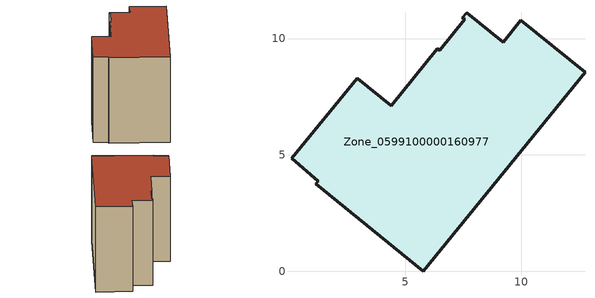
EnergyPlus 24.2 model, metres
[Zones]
Zone_0599100000160977
 floor ground (C_G): 4.42,7.11 6.39,9.56 6.49,9.49 7.58,10.83 7.46,10.89 7.64,11.12 9.21,9.85 9.97,10.79 12.73,8.56 5.78,0 1.16,3.76 1.26,3.88 0.12,4.86 2.95,8.29 z0
 wall outside (C_F): 9.97,10.79 9.21,9.85 7.64,11.12 7.46,10.89 7.58,10.83 6.49,9.49 6.39,9.56 4.42,7.11 2.95,8.29 0.12,4.86 1.26,3.88 1.16,3.76 5.78,0 12.73,8.56 9.97,10.79 z0:9.22
 roof outside (C_R): 4.42,7.11 2.95,8.29 0.12,4.86 1.26,3.88 1.16,3.76 5.78,0 12.73,8.56 9.97,10.79 9.21,9.85 7.64,11.12 7.46,10.89 7.58,10.83 6.49,9.49 6.39,9.56 z9.22
[BUILDING]
Pand.0599100000160977: North Axis=0; Terrain=City; Loads Convergence Tolerance Value=0.04; Temperature Convergence Tolerance Value=0.4; Solar Distribution=FullExterior; Maximum Number of Warmup Days=25; Minimum Number of Warmup Days=1
[Site:Location]
Rotterdam.The.Hague.AP_ZH_NLD Design_Conditions: Latitude=51.96; Longitude=4.45; Time Zone=1; Elevation=-4.5
[SITE:GROUNDTEMPERATURE:BUILDINGSURFACE]
18, 18, 18, 18, 18, 18, 18, 18, 18, 18, 18, 18
[MATERIAL] Thermal Absorptance=0.9; Solar Absorptance=0.7; Visible Absorptance=0.7
Name | Roughness | Thickness | Conductivity | Density | Specific Heat
G.TC.1946 | MediumSmooth | 0.15 | 1 | 540 | 1210
F.TC.1946 | Rough | 0.3 | 0.857143 | 1920 | 840
R.TC.1946 | MediumRough | 0.2 | 0.909091 | 1500 | 1000
[CONSTRUCTION]
C_G: G.TC.1946
C_F: F.TC.1946
C_R: R.TC.1946
[ZONE]
Zone_0599100000160977: Type=1; Multiplier=1; Ceiling Height=Autocalculate; Volume=Autocalculate; Floor Area=autocalculate; Part of Total Floor Area=Yes
[ZONEINFILTRATION:DESIGNFLOWRATE]
Infil_Zone_0599100000160977: Zone or ZoneList or Space or SpaceList=Zone_0599100000160977; Schedule=AlwaysOn; Design Flow Rate Calculation Method=Flow/Area; Flow Rate per Floor Area=0.003; Constant Term Coefficient=1; Temperature Term Coefficient=0; Velocity Term Coefficient=0; Velocity Squared Term Coefficient=0
[HVACTEMPLATE:ZONE:IDEALLOADSAIRSYSTEM]
Zone_0599100000160977: Maximum Heating Supply Air Temperature=50; Minimum Cooling Supply Air Temperature=13; Maximum Heating Supply Air Humidity Ratio=0.0156; Minimum Cooling Supply Air Humidity Ratio=0.0077; Heating Limit=NoLimit; Cooling Limit=NoLimit; Dehumidification Control Type=ConstantSensibleHeatRatio; Cooling Sensible Heat Ratio=0.7; Dehumidification Setpoint=60; Humidification Control Type=None; Humidification Setpoint=30; Outdoor Air Method=None; Outdoor Air Flow Rate per Person=0.00944; Outdoor Air Flow Rate per Zone Floor Area=0; Outdoor Air Flow Rate per Zone=0; Demand Controlled Ventilation Type=None; Outdoor Air Economizer Type=NoEconomizer; Heat Recovery Type=None; Sensible Heat Recovery Effectiveness=0.7; Latent Heat Recovery Effectiveness=0.65
[ZONECONTROL:THERMOSTAT]
ThermostatControl_Zone_0599100000160977: Zone or ZoneList=Zone_0599100000160977; Control Type Schedule=DualSetpointControlType; Control 1=Thermostat_Zone_0599100000160977; Temperature Difference Between Cutout And Setpoint=0
[THERMOSTATSETPOINT:DUALSETPOINT]
Thermostat_Zone_0599100000160977: Heating Setpoint Temperature Schedule=HeatingSetpoint_Zone_0599100000160977; Cooling Setpoint Temperature Schedule=CoolingSetpoint_Zone_0599100000160977
[SCHEDULE:COMPACT]
HeatingSetpoint_Zone_0599100000160977: Through: 12/31, For: AllDays, Until: 24:00, 21
CoolingSetpoint_Zone_0599100000160977: Through: 12/31, For: AllDays, Until: 24:00, 24
DualSetpointControlType: Through: 12/31, For: AllDays, Until: 24:00, 4
AlwaysOn: Through: 12/31, For: AllDays, Until: 24:00, 1
